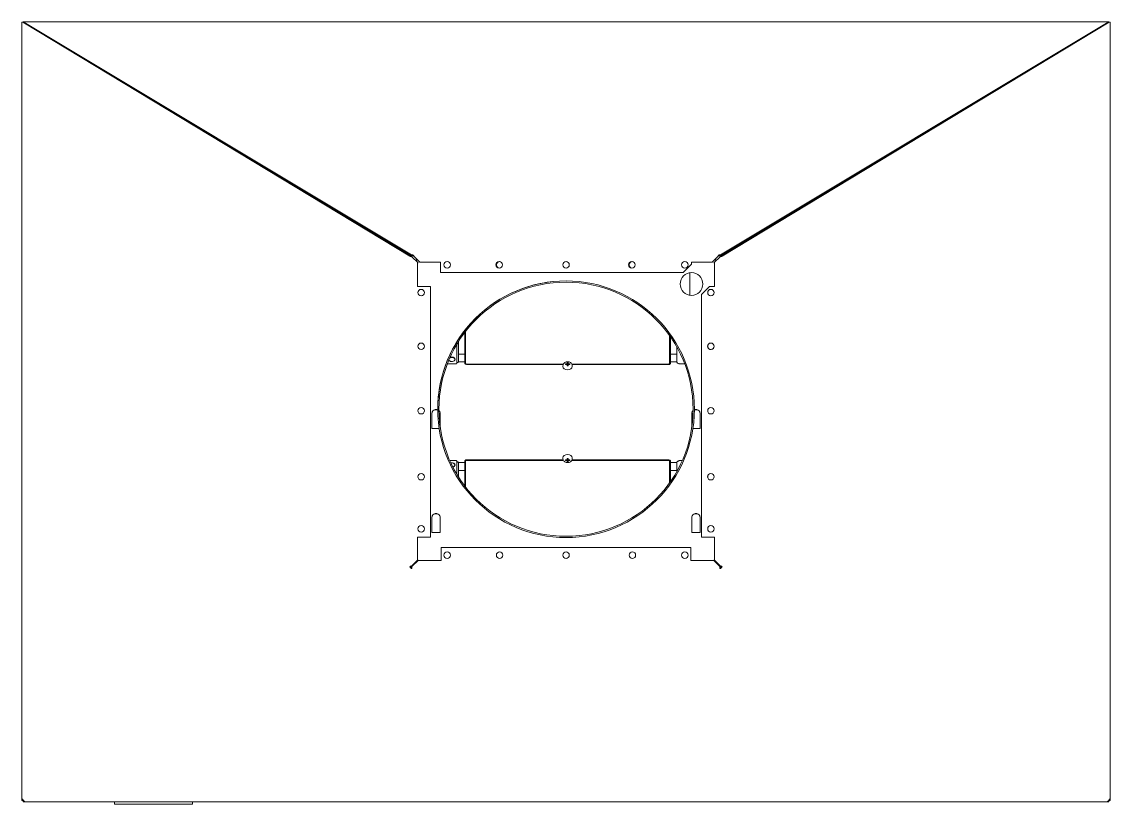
# Model space of a CAD drawing. Header units: millimetres. Extents: x 46989 to 543236, y 252623 to 526638.
# Drawn here: x 290493 to 320647, y 435094 to 456773 of the extents above; entities that cross this region are included whole.
import ezdxf

# ---------------------------------------------------------------- set-up
doc = ezdxf.new("R2010")
doc.units = ezdxf.units.MM

msp = doc.modelspace()

# ---------------------------------------------------------------- linework, layer by layer
at = {"color": 7, "lineweight": 13, "ltscale": 0.000767625}
for p, q in [((290493, 456762), (290515, 456762)), ((290493, 435195), (290515, 435195))]:
    msp.add_line(p, q, dxfattribs=at)
at = {"color": 7, "lineweight": 13, "ltscale": 0.03937}
for p, q in [((290493, 456762), (290493, 435195)), ((290519, 456762), (301246, 450281)), ((320611, 456773), (290530, 456773)), ((290541, 456762), (301268, 450281)), ((290551, 456761), (301294, 450319)), ((320590, 456761), (309847, 450319)), ((320600, 456762), (309873, 450281)), ((320621, 456762), (309895, 450281)), ((320647, 435195), (320647, 456762)), ((295421, 453814), (301294, 450291)), ((315679, 453789), (309847, 450291)), ((301461, 450090), (301461, 449442)), ((302096, 450112), (301522, 450112)), ((309619, 450112), (309045, 450112)), ((309680, 450090), (309680, 449442)), ((308818, 449826), (302096, 449826)), ((309002, 449196), (309002, 449819)), ((301821, 449442), (301821, 442493)), ((309320, 449215), (309320, 442493)), ((305498, 447291), (302813, 447291)), ((305491, 447276), (302813, 447276)), ((308418, 447291), (305733, 447291)), ((308418, 447276), (305740, 447276)), ((302813, 444635), (305491, 444635)), ((302813, 444620), (305498, 444620)), ((305733, 444620), (308418, 444620)), ((305739, 444635), (308418, 444635)), ((301461, 442493), (301461, 441860)), ((309680, 442493), (309680, 441860)), ((302109, 442205), (309032, 442205)), ((301472, 441845), (302109, 441845)), ((309032, 441845), (309669, 441845)), ((290531, 435163), (320610, 435163)), ((295068, 435094), (293222, 435094))]:
    msp.add_line(p, q, dxfattribs=at)
at = {"color": 7, "lineweight": 13, "ltscale": 0.000137329}
for p, q in [((290519, 456762), (290515, 456762)), ((290519, 435232), (290515, 435232))]:
    msp.add_line(p, q, dxfattribs=at)
at = {"color": 7, "lineweight": 13, "ltscale": 0.000750684}
for p, q in [((290541, 456762), (290519, 456762)), ((320600, 456762), (320621, 456762)), ((309866, 450281), (309888, 450281)), ((309866, 441680), (309888, 441680)), ((320604, 435195), (320625, 435195))]:
    msp.add_line(p, q, dxfattribs=at)
at = {"color": 7, "lineweight": 13, "ltscale": 0.00037366}
for p, q in [((290530, 456762), (290530, 456773)), ((320611, 456762), (320611, 456773))]:
    msp.add_line(p, q, dxfattribs=at)
at = {"color": 7, "lineweight": 13, "ltscale": 0.000137209}
for p, q in [((320621, 456762), (320625, 456762)), ((320621, 435232), (320625, 435232))]:
    msp.add_line(p, q, dxfattribs=at)
at = {"color": 7, "lineweight": 13, "ltscale": 0.000767745}
for p, q in [((320647, 456762), (320625, 456762)), ((320647, 435195), (320625, 435195))]:
    msp.add_line(p, q, dxfattribs=at)
at = {"color": 7, "lineweight": 13, "ltscale": 0.001116}
msp.add_line((299685, 451237), (299717, 451237), dxfattribs=at)
at = {"color": 7, "lineweight": 13, "ltscale": 0.000461849}
msp.add_line((299707, 451237), (299707, 451224), dxfattribs=at)
at = {"color": 7, "lineweight": 13, "ltscale": 0.001105}
msp.add_line((311424, 451237), (311456, 451237), dxfattribs=at)
at = {"color": 7, "lineweight": 13, "ltscale": 0.000766784}
msp.add_line((300306, 450884), (300306, 450862), dxfattribs=at)
at = {"color": 7, "lineweight": 13, "ltscale": 0.000814964}
msp.add_line((310487, 450675), (310487, 450652), dxfattribs=at)
at = {"color": 7, "lineweight": 13, "ltscale": 0.00023513}
for p, q in [((301246, 450281), (301253, 450281)), ((301246, 441680), (301253, 441680))]:
    msp.add_line(p, q, dxfattribs=at)
at = {"color": 7, "lineweight": 13, "ltscale": 0.000750564}
for p, q in [((301253, 450281), (301274, 450281)), ((301253, 441680), (301274, 441680)), ((290515, 435195), (290537, 435195))]:
    msp.add_line(p, q, dxfattribs=at)
at = {"color": 7, "lineweight": 13, "ltscale": 0.000298688}
for p, q in [((301253, 450281), (301253, 450272)), ((301274, 450281), (301274, 450272)), ((309866, 450281), (309866, 450272)), ((309888, 450281), (309888, 450272)), ((301253, 441688), (301253, 441680)), ((301274, 441688), (301274, 441680)), ((309866, 441688), (309866, 441680)), ((309888, 441688), (309888, 441680))]:
    msp.add_line(p, q, dxfattribs=at)
at = {"color": 7, "lineweight": 13, "ltscale": 0.001282}
for p, q in [((301290, 450272), (301253, 450272)), ((309851, 450272), (309888, 450272)), ((301290, 441688), (301253, 441688)), ((309851, 441688), (309888, 441688))]:
    msp.add_line(p, q, dxfattribs=at)
at = {"color": 7, "lineweight": 13, "ltscale": 0.008925}
for p, q in [((301290, 450272), (301471, 450090)), ((309851, 450272), (309669, 450090))]:
    msp.add_line(p, q, dxfattribs=at)
at = {"color": 7, "lineweight": 13, "ltscale": 0.000960463}
for p, q in [((301294, 450291), (301294, 450319)), ((301330, 450291), (301330, 450319)), ((309811, 450291), (309811, 450319)), ((309847, 450291), (309847, 450319))]:
    msp.add_line(p, q, dxfattribs=at)
at = {"color": 7, "lineweight": 13, "ltscale": 0.00125}
for p, q in [((301294, 450319), (301330, 450319)), ((301294, 450291), (301330, 450291)), ((309811, 450319), (309847, 450319)), ((309811, 450291), (309847, 450291))]:
    msp.add_line(p, q, dxfattribs=at)
at = {"color": 7, "lineweight": 13, "ltscale": 0.007901}
for p, q in [((301361, 450273), (301522, 450112)), ((309780, 450273), (309619, 450112))]:
    msp.add_line(p, q, dxfattribs=at)
at = {"color": 7, "lineweight": 13, "ltscale": 0.000235009}
for p, q in [((309895, 450281), (309888, 450281)), ((309895, 441680), (309888, 441680))]:
    msp.add_line(p, q, dxfattribs=at)
at = {"color": 7, "lineweight": 13, "ltscale": 0.000888374}
msp.add_line((310019, 450369), (310019, 450394), dxfattribs=at)
at = {"color": 7, "lineweight": 13, "ltscale": 0.00178}
msp.add_line((301444, 450191), (301407, 450154), dxfattribs=at)
at = {"color": 7, "lineweight": 13, "ltscale": 0.000359963}
for p, q in [((301461, 450090), (301471, 450090)), ((309669, 450090), (309680, 450090))]:
    msp.add_line(p, q, dxfattribs=at)
at = {"color": 7, "lineweight": 13, "ltscale": 0.00995}
msp.add_line((302096, 449826), (302096, 450112), dxfattribs=at)
at = {"color": 7, "lineweight": 13, "ltscale": 0.011137}
for p, q in [((308818, 449826), (309045, 450053)), ((309546, 449442), (309320, 449215))]:
    msp.add_line(p, q, dxfattribs=at)
at = {"color": 7, "lineweight": 13, "ltscale": 0.002075}
msp.add_line((309045, 450053), (309045, 450112), dxfattribs=at)
at = {"color": 7, "lineweight": 13, "ltscale": 0.001773}
msp.add_line((309697, 450191), (309734, 450155), dxfattribs=at)
at = {"color": 7, "lineweight": 13, "ltscale": 0.0125}
for p, q in [((301461, 449442), (301821, 449442)), ((301461, 442493), (301821, 442493)), ((309320, 442493), (309680, 442493)), ((302109, 442205), (302109, 441845)), ((309032, 442205), (309032, 441845))]:
    msp.add_line(p, q, dxfattribs=at)
at = {"color": 7, "lineweight": 13, "ltscale": 0.004625}
msp.add_line((309546, 449442), (309680, 449442), dxfattribs=at)
at = {"color": 7, "lineweight": 13, "ltscale": 0.017786}
msp.add_line((302769, 447658), (302769, 448170), dxfattribs=at)
at = {"color": 7, "lineweight": 13, "ltscale": 0.018738}
msp.add_line((302790, 447658), (302790, 448197), dxfattribs=at)
at = {"color": 7, "lineweight": 13, "ltscale": 0.01841}
msp.add_line((302545, 447837), (302545, 447307), dxfattribs=at)
at = {"color": 7, "lineweight": 13, "ltscale": 0.019233}
msp.add_line((302589, 447909), (302589, 447355), dxfattribs=at)
at = {"color": 7, "lineweight": 13, "ltscale": 0.014549}
msp.add_line((308440, 447658), (308440, 448077), dxfattribs=at)
at = {"color": 7, "lineweight": 13, "ltscale": 0.013507}
msp.add_line((308461, 447658), (308461, 448047), dxfattribs=at)
at = {"color": 7, "lineweight": 13, "ltscale": 0.006267}
for p, q in [((302589, 447565), (302769, 447565)), ((308461, 447565), (308642, 447565)), ((308642, 447348), (308461, 447348)), ((308642, 444563), (308461, 444563)), ((302769, 444345), (302589, 444345)), ((308642, 444345), (308461, 444345))]:
    msp.add_line(p, q, dxfattribs=at)
at = {"color": 7, "lineweight": 13, "ltscale": 0.012192}
for p, q in [((302769, 447306), (302769, 447658)), ((302790, 447306), (302790, 447658)), ((308440, 447658), (308440, 447306)), ((308461, 447658), (308461, 447306)), ((302769, 444253), (302769, 444604)), ((302790, 444253), (302790, 444604)), ((308440, 444604), (308440, 444253)), ((308461, 444604), (308461, 444253))]:
    msp.add_line(p, q, dxfattribs=at)
at = {"color": 7, "lineweight": 13, "ltscale": 0.000732542}
for p, q in [((302790, 447658), (302769, 447658)), ((302769, 444253), (302790, 444253))]:
    msp.add_line(p, q, dxfattribs=at)
at = {"color": 7, "lineweight": 13, "ltscale": 0.000732422}
for p, q in [((308461, 447658), (308440, 447658)), ((308440, 444253), (308461, 444253))]:
    msp.add_line(p, q, dxfattribs=at)
at = {"color": 7, "lineweight": 13, "ltscale": 0.014487}
msp.add_line((308642, 447341), (308642, 447758), dxfattribs=at)
at = {"color": 7, "lineweight": 13, "ltscale": 0.00826}
msp.add_line((302282, 447293), (302519, 447293), dxfattribs=at)
at = {"color": 7, "lineweight": 13, "ltscale": 8.83087e-05}
msp.add_line((302497, 447420), (302497, 447423), dxfattribs=at)
at = {"color": 7, "lineweight": 13, "ltscale": 0.006305}
msp.add_line((302769, 447348), (302588, 447348), dxfattribs=at)
at = {"color": 7, "lineweight": 13, "ltscale": 0.000830703}
msp.add_line((305486, 447220), (305486, 447244), dxfattribs=at)
at = {"color": 7, "lineweight": 13, "ltscale": 0.000707071}
for p, q in [((305552, 447294), (305552, 447274)), ((305601, 447294), (305601, 447274)), ((305678, 447274), (305678, 447294)), ((305552, 444637), (305552, 444616)), ((305601, 444616), (305601, 444637)), ((305678, 444616), (305678, 444637))]:
    msp.add_line(p, q, dxfattribs=at)
at = {"color": 7, "lineweight": 13, "ltscale": 0.001687}
for p, q in [((305601, 447294), (305552, 447294)), ((305552, 447274), (305601, 447274)), ((305678, 447294), (305630, 447294)), ((305630, 447274), (305678, 447274)), ((305601, 444637), (305552, 444637)), ((305552, 444616), (305601, 444616)), ((305678, 444637), (305630, 444637)), ((305630, 444616), (305678, 444616))]:
    msp.add_line(p, q, dxfattribs=at)
at = {"color": 7, "lineweight": 13, "ltscale": 0.001193}
for p, q in [((305601, 447329), (305601, 447294)), ((305601, 447274), (305601, 447239)), ((305630, 447294), (305630, 447329)), ((305630, 447239), (305630, 447274)), ((305601, 444671), (305601, 444637)), ((305601, 444616), (305601, 444582)), ((305630, 444637), (305630, 444671)), ((305630, 444582), (305630, 444616))]:
    msp.add_line(p, q, dxfattribs=at)
at = {"color": 7, "lineweight": 13, "ltscale": 0.001}
for p, q in [((305630, 447329), (305601, 447329)), ((305630, 447303), (305601, 447303)), ((305601, 447239), (305630, 447239)), ((305630, 444671), (305601, 444671)), ((305601, 444607), (305630, 444607)), ((305601, 444582), (305630, 444582))]:
    msp.add_line(p, q, dxfattribs=at)
at = {"color": 7, "lineweight": 13, "ltscale": 2.70336e-05}
for p, q in [((305616, 447352), (305615, 447352)), ((305615, 444558), (305615, 444558))]:
    msp.add_line(p, q, dxfattribs=at)
at = {"color": 7, "lineweight": 13, "ltscale": 0.000883928}
msp.add_line((305630, 447294), (305630, 447269), dxfattribs=at)
at = {"color": 7, "lineweight": 13, "ltscale": 0.000830943}
for p, q in [((305745, 447220), (305745, 447244)), ((305486, 444690), (305486, 444666))]:
    msp.add_line(p, q, dxfattribs=at)
at = {"color": 7, "lineweight": 13, "ltscale": 0.005019}
msp.add_line((308715, 447293), (308859, 447293), dxfattribs=at)
at = {"color": 7, "lineweight": 13, "ltscale": 0.0018}
for p, q in [((301945, 446022), (301996, 446022)), ((309145, 446022), (309196, 446022)), ((301945, 443142), (301996, 443142)), ((309145, 443142), (309196, 443142))]:
    msp.add_line(p, q, dxfattribs=at)
at = {"color": 7, "lineweight": 13, "ltscale": 0.01495}
for p, q in [((301858, 445505), (301858, 445935)), ((309283, 445935), (309283, 445505)), ((301858, 442625), (301858, 443055)), ((302083, 443055), (302083, 442625)), ((309058, 442625), (309058, 443055)), ((309283, 443055), (309283, 442625))]:
    msp.add_line(p, q, dxfattribs=at)
at = {"color": 7, "lineweight": 13, "ltscale": 0.013087}
for p, q in [((302083, 445935), (302083, 445558)), ((309058, 445558), (309058, 445935))]:
    msp.add_line(p, q, dxfattribs=at)
at = {"color": 7, "lineweight": 13, "ltscale": 0.006857}
for p, q in [((302056, 445505), (301858, 445505)), ((309283, 445505), (309085, 445505))]:
    msp.add_line(p, q, dxfattribs=at)
at = {"color": 7, "lineweight": 13, "ltscale": 0.005908}
msp.add_line((302519, 444617), (302349, 444617), dxfattribs=at)
at = {"color": 7, "lineweight": 13, "ltscale": 8.84289e-05}
msp.add_line((302497, 444490), (302497, 444488), dxfattribs=at)
at = {"color": 7, "lineweight": 13, "ltscale": 0.012688}
msp.add_line((302545, 444603), (302545, 444238), dxfattribs=at)
at = {"color": 7, "lineweight": 13, "ltscale": 0.006307}
msp.add_line((302769, 444563), (302588, 444563), dxfattribs=at)
at = {"color": 7, "lineweight": 13, "ltscale": 0.013511}
msp.add_line((302589, 444555), (302589, 444166), dxfattribs=at)
at = {"color": 7, "lineweight": 13, "ltscale": 0.000883808}
msp.add_line((305630, 444616), (305630, 444642), dxfattribs=at)
at = {"color": 7, "lineweight": 13, "ltscale": 0.000830823}
msp.add_line((305745, 444690), (305745, 444666), dxfattribs=at)
at = {"color": 7, "lineweight": 13, "ltscale": 0.008765}
msp.add_line((308642, 444317), (308642, 444570), dxfattribs=at)
at = {"color": 7, "lineweight": 13, "ltscale": 0.002667}
msp.add_line((308792, 444617), (308715, 444617), dxfattribs=at)
at = {"color": 7, "lineweight": 13, "ltscale": 0.012063}
msp.add_line((302769, 444253), (302769, 443905), dxfattribs=at)
at = {"color": 7, "lineweight": 13, "ltscale": 0.013016}
msp.add_line((302790, 444253), (302790, 443878), dxfattribs=at)
at = {"color": 7, "lineweight": 13, "ltscale": 0.008827}
msp.add_line((308440, 444253), (308440, 443999), dxfattribs=at)
at = {"color": 7, "lineweight": 13, "ltscale": 0.007785}
msp.add_line((308461, 444253), (308461, 444029), dxfattribs=at)
at = {"color": 7, "lineweight": 13, "ltscale": 0.0078}
for p, q in [((302083, 442625), (301858, 442625)), ((309283, 442625), (309058, 442625))]:
    msp.add_line(p, q, dxfattribs=at)
at = {"color": 7, "lineweight": 13, "ltscale": 0.008416}
for p, q in [((301461, 441860), (301290, 441688)), ((309680, 441860), (309851, 441688))]:
    msp.add_line(p, q, dxfattribs=at)
at = {"color": 7, "lineweight": 13, "ltscale": 0.008238}
for p, q in [((301304, 441678), (301472, 441845)), ((309669, 441845), (309836, 441678))]:
    msp.add_line(p, q, dxfattribs=at)
at = {"color": 7, "lineweight": 13, "ltscale": 0.00106}
msp.add_line((301461, 441867), (301483, 441845), dxfattribs=at)
at = {"color": 7, "lineweight": 13, "ltscale": 0.001045}
msp.add_line((309680, 441867), (309658, 441845), dxfattribs=at)
at = {"color": 7, "lineweight": 13, "ltscale": 0.000425083}
for p, q in [((301304, 441658), (301292, 441658)), ((301304, 441630), (301292, 441630)), ((309849, 441658), (309836, 441658)), ((309849, 441630), (309836, 441630))]:
    msp.add_line(p, q, dxfattribs=at)
at = {"color": 7, "lineweight": 13, "ltscale": 0.000960222}
for p, q in [((301292, 441658), (301292, 441630)), ((309849, 441658), (309849, 441630))]:
    msp.add_line(p, q, dxfattribs=at)
at = {"color": 7, "lineweight": 13, "ltscale": 0.000104889}
for p, q in [((301292, 441627), (301292, 441630)), ((309849, 441627), (309849, 441630))]:
    msp.add_line(p, q, dxfattribs=at)
at = {"color": 7, "lineweight": 13, "ltscale": 0.00164}
for p, q in [((301304, 441678), (301304, 441630)), ((309836, 441678), (309836, 441630))]:
    msp.add_line(p, q, dxfattribs=at)
at = {"color": 7, "lineweight": 13, "ltscale": 0.001275}
for p, q in [((290515, 435232), (290515, 435195)), ((320625, 435195), (320625, 435232))]:
    msp.add_line(p, q, dxfattribs=at)
at = {"color": 7, "lineweight": 13, "ltscale": 0.000725093}
for p, q in [((290531, 435195), (290531, 435174)), ((320610, 435195), (320610, 435174))]:
    msp.add_line(p, q, dxfattribs=at)
at = {"color": 7, "lineweight": 13, "ltscale": 0.000409825}
for p, q in [((290531, 435163), (290531, 435174)), ((320610, 435163), (320610, 435174))]:
    msp.add_line(p, q, dxfattribs=at)
at = {"color": 7, "lineweight": 13, "ltscale": 0.0012}
for p, q in [((290531, 435174), (290566, 435174)), ((320575, 435174), (320610, 435174))]:
    msp.add_line(p, q, dxfattribs=at)
at = {"color": 7, "lineweight": 13, "ltscale": 0.000190074}
for p, q in [((290566, 435180), (290566, 435174)), ((320575, 435180), (320575, 435174))]:
    msp.add_line(p, q, dxfattribs=at)
at = {"color": 7, "lineweight": 13, "ltscale": 0.001966}
for p, q in [((293065, 435163), (293065, 435106)), ((295225, 435163), (295225, 435106))]:
    msp.add_line(p, q, dxfattribs=at)
at = {"color": 7, "lineweight": 13, "ltscale": 0.00505}
for p, q in [((293076, 435094), (293222, 435094)), ((295068, 435094), (295213, 435094))]:
    msp.add_line(p, q, dxfattribs=at)
at = {"color": 7, "lineweight": 13, "ltscale": 0.03937}
for points in [[(290530, 456773), (290535, 456772), (290541, 456770), (290546, 456766), (290551, 456761)], [(320611, 456773), (320606, 456772), (320600, 456770), (320595, 456766), (320590, 456761)], [(301330, 450319), (301341, 450305), (301348, 450295), (301361, 450273)], [(301330, 450291), (301341, 450286), (301361, 450273)], [(309811, 450319), (309800, 450305), (309793, 450295), (309780, 450273)], [(309811, 450291), (309800, 450286), (309780, 450273)], [(302545, 447307), (302539, 447302), (302533, 447297), (302527, 447294), (302519, 447293)], [(305486, 447244), (305488, 447263), (305494, 447282), (305504, 447300), (305517, 447316), (305534, 447329), (305555, 447340), (305577, 447348), (305600, 447352), (305615, 447352)], [(305745, 447244), (305743, 447263), (305737, 447282), (305727, 447299), (305714, 447315), (305697, 447329), (305676, 447340), (305654, 447348), (305632, 447352), (305616, 447352)], [(308689, 447307), (308695, 447302), (308701, 447297), (308707, 447294), (308715, 447293)], [(302545, 444603), (302539, 444609), (302533, 444613), (302527, 444616), (302519, 444617)], [(305486, 444666), (305488, 444648), (305494, 444629), (305503, 444611), (305517, 444595), (305534, 444582), (305554, 444571), (305576, 444563), (305599, 444559), (305615, 444558)], [(305745, 444666), (305743, 444648), (305737, 444629), (305727, 444611), (305713, 444595), (305696, 444581), (305676, 444570), (305654, 444563), (305631, 444559), (305615, 444558)], [(308689, 444603), (308695, 444609), (308701, 444613), (308707, 444616), (308715, 444617)], [(301246, 441680), (301250, 441666), (301257, 441653), (301266, 441643), (301277, 441634), (301292, 441627)], [(309849, 441627), (309860, 441632), (309870, 441639), (309880, 441649), (309888, 441660), (309892, 441670), (309895, 441680)], [(290519, 435232), (290523, 435218), (290530, 435206), (290539, 435195), (290551, 435186), (290566, 435180)], [(320575, 435180), (320586, 435185), (320597, 435191), (320607, 435201), (320615, 435213), (320619, 435222), (320621, 435232)]]:
    msp.add_lwpolyline(points, dxfattribs=at)
for centre, radius in [((302280, 450038), 90), ((303719, 450039), 90), ((305571, 450038), 90), ((307395, 450039), 90), ((308861, 450038), 90), ((309047, 449507), 315), ((301557, 449268), 90), ((305571, 446038), 3555), ((305571, 446038), 3520), ((309585, 449268), 90), ((301557, 447781), 90), ((309584, 447781), 90), ((301557, 445997), 90), ((309585, 445997), 90), ((301557, 444168), 90), ((309584, 444168), 90), ((301557, 442725), 90), ((309585, 442725), 90), ((302280, 441993), 90), ((303732, 441993), 90), ((305571, 441993), 90), ((307409, 441993), 90), ((308861, 441993), 90)]:
    msp.add_circle(centre, radius, dxfattribs=at)
for centre, radius, start, end in [((303732, 450038), 90, 91.6125, 262.8851), ((307409, 450038), 90, 91.6125, 262.8851), ((305571, 446038), 3555, 90, 180.2898), ((309585, 447781), 90, 139.602, 319.3003), ((301557, 447781), 90, 180, 0), ((301945, 445935), 86.4, 90, 180), ((301971, 445955), 78.5, 56.0165, 123.9835), ((301996, 445935), 86.4, 77.2108, 90), ((301996, 445935), 86.4, 0, 51.4783), ((309145, 445935), 86.4, 128.521, 180), ((309145, 445935), 86.4, 90, 102.7886), ((309170, 445955), 78.5, 56.0165, 123.9835), ((309196, 445935), 86.4, 0, 90), ((301557, 444168), 90, 180, 270), ((309585, 444168), 90, 90, 270), ((301945, 443055), 86.4, 90, 180), ((301971, 443075), 78.5, 56.0165, 123.9835), ((301996, 443055), 86.4, 0, 90), ((309145, 443055), 86.4, 90, 180), ((309170, 443075), 78.5, 56.0165, 123.9835), ((309196, 443055), 86.4, 0, 90), ((303732, 441993), 90, 270, 90), ((307409, 441993), 90, 270, 90), ((301292, 441680), 24.5, 180.0074, 269.9926), ((309849, 441680), 24.5, 270.0074, 359.9926), ((293076, 435106), 11.5, 180, 270), ((295213, 435106), 11.5, 269.9998, 0)]:
    msp.add_arc(centre, radius, start, end, dxfattribs=at)
for centre, major_axis, start_param, end_param in [((302409, 447420), (88.2, 0), 6.283185, 8.520132), ((302409, 447423), (88.2, 0), 6.283185, 8.498716), ((302409, 447420), (88.2, 0), 3.451511, 6.283185), ((302409, 447415), (81, 0), 3.244866, 8.729799), ((302541, 447355), (-47.5, 0), 1.648858, 3.141593), ((302813, 447306), (43.4, 0), 3.141593, 4.712389), ((302813, 447306), (22.3, 0), 3.141593, 4.712389), ((305615, 447220), (130, 0), 3.141593, 4.712389), ((305615, 447220), (130, 0), 4.712389, 6.283185), ((308418, 447306), (-43.4, 0), 1.570796, 3.141593), ((308418, 447306), (-22.3, 0), 1.570796, 3.141593), ((308689, 447341), (47.5, 0), 3.141593, 4.712389), ((305615, 444690), (-130, 0), 3.141593, 6.283185), ((302409, 444495), (-81, 0), 1.876107, 5.071869), ((302409, 444490), (-88.2, 0), 3.141593, 5.042952), ((302409, 444490), (-88.2, 0), 1.90718, 3.141593), ((302409, 444488), (-88.2, 0), 1.921008, 3.141593), ((302541, 444555), (-47.5, 0), 3.141593, 4.634327), ((302813, 444604), (43.4, 0), 1.570796, 3.141593), ((302813, 444604), (22.3, 0), 1.570796, 3.141593), ((308418, 444604), (-43.4, 0), 3.141593, 4.712389), ((308418, 444604), (-22.3, 0), 3.141593, 4.712389), ((308689, 444570), (47.5, 0), 1.570796, 3.141593)]:
    msp.add_ellipse(centre, major_axis=major_axis, ratio=0.707107, start_param=start_param, end_param=end_param, dxfattribs=at)

doc.saveas('drawing.dxf')
